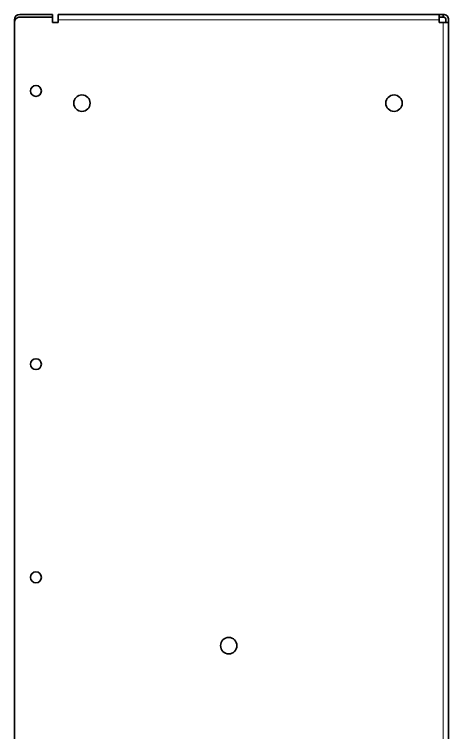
# Model space of a CAD drawing. Extents: x 0 to 1189, y 0 to 841.
# Drawn here: x 793.4 to 952.4, y 274.2 to 537.1 of the extents above; entities that cross this region are included whole.
import ezdxf

# ---------------------------------------------------------------- set-up
doc = ezdxf.new("R2010")
doc.units = 0

msp = doc.modelspace()

# ---------------------------------------------------------------- linework, layer by layer
at = {"color": 7, "lineweight": 35, "ltscale": 0.3}
msp.add_line((795.409973, 537.070557), (807.409973, 537.070557), dxfattribs=at)
at = {"color": 7, "lineweight": 35, "ltscale": 0.025009}
msp.add_line((807.409973, 537.070557), (807.409973, 536.07019), dxfattribs=at)
at = {"color": 7, "lineweight": 35}
for p, q in [((809.409973, 537.070557), (948.995728, 537.070557)), ((793.409973, 129.070541), (793.409973, 534.070557)), ((952.409973, 534.070557), (952.409973, 131.070541))]:
    msp.add_line(p, q, dxfattribs=at)
at = {"color": 7, "lineweight": 35, "ltscale": 0.05}
for p, q in [((809.409973, 535.070557), (809.409973, 537.070557)), ((948.995728, 535.070557), (948.995728, 537.070557)), ((807.409973, 536.070557), (807.409973, 534.070557)), ((809.409973, 534.070557), (807.409973, 534.070557)), ((950.409973, 534.070557), (952.409973, 534.070557))]:
    msp.add_line(p, q, dxfattribs=at)
at = {"color": 7, "lineweight": 35, "ltscale": 0.021967}
msp.add_line((937.288635, 537.070557), (936.409973, 537.070557), dxfattribs=at)
at = {"color": 7, "lineweight": 35, "ltscale": 0.051517}
msp.add_line((939.349304, 537.070557), (937.288635, 537.070557), dxfattribs=at)
at = {"color": 7, "lineweight": 35, "ltscale": 0.276517}
msp.add_line((950.409973, 537.070557), (939.349304, 537.070557), dxfattribs=at)
at = {"color": 7, "lineweight": 35, "ltscale": 0.025}
for p, q in [((950.409973, 537.070557), (950.409973, 536.070557)), ((796.409973, 536.070557), (795.409973, 536.070557)), ((809.409973, 535.070557), (809.409973, 534.070557)), ((948.995728, 535.070557), (948.995728, 534.070557)), ((951.409973, 534.070557), (951.409973, 535.070557)), ((952.409973, 534.070557), (952.409973, 535.070557))]:
    msp.add_line(p, q, dxfattribs=at)
at = {"color": 7, "lineweight": 35, "ltscale": 0.024097}
msp.add_line((793.409973, 535.070557), (793.409973, 534.106689), dxfattribs=at)
at = {"color": 7, "lineweight": 35, "ltscale": 0.275}
msp.add_line((807.409973, 536.070557), (796.409973, 536.070557), dxfattribs=at)
at = {"color": 7, "lineweight": 13}
for p, q in [((809.409973, 535.070557), (948.995728, 535.070557)), ((950.409973, 534.070557), (950.409973, 131.070541))]:
    msp.add_line(p, q, dxfattribs=at)
at = {"color": 7, "lineweight": 35, "ltscale": 0.035356}
for p, q in [((948.995728, 536.070557), (950.409973, 536.070557)), ((950.409973, 534.070557), (948.995728, 534.070557))]:
    msp.add_line(p, q, dxfattribs=at)
at = {"color": 7, "lineweight": 35}
for centre, radius in [((801.309998, 509.070557), 2), ((818.143494, 504.570557), 3), ((932.409851, 504.570557), 3), ((801.309998, 409.070557), 2), ((801.309998, 331.070557), 2), ((871.909973, 306.070557), 3)]:
    msp.add_circle(centre, radius, dxfattribs=at)
for centre, radius, start, end in [((795.410095, 535.070435), 2.000146, 90.003261, 179.997054), ((950.409973, 535.070557), 2, 0, 90.000003), ((795.409973, 534.070557), 1.999981, 89.999538, 180.000227), ((950.409973, 535.070557), 1, 0, 90.000003)]:
    msp.add_arc(centre, radius, start, end, dxfattribs=at)

doc.saveas('drawing.dxf')
